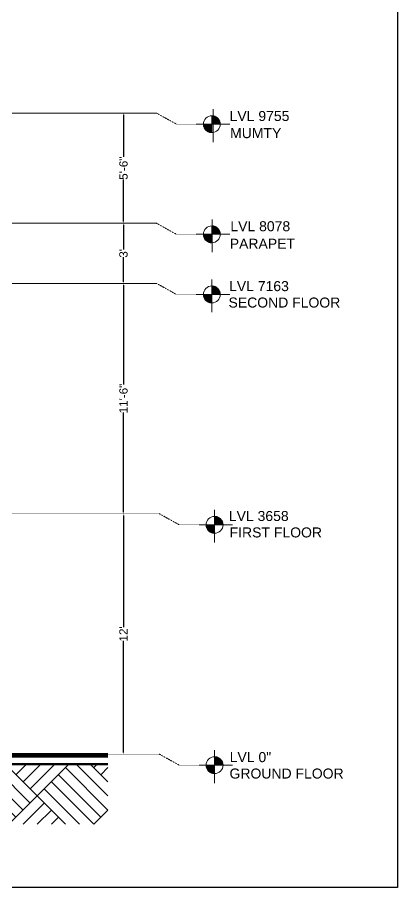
# Model space of a CAD drawing. Header units: inches. Extents: x -22123 to -20407, y -44696 to -43478.
# Drawn here: x -20635 to -20407, y -44696 to -44175 of the extents above; entities that cross this region are included whole.
import ezdxf

# ---------------------------------------------------------------- set-up
doc = ezdxf.new("R2010")
doc.units = ezdxf.units.IN
doc.header["$LTSCALE"] = 0.01
doc.header["$MEASUREMENT"] = 0
doc.header["$PDMODE"] = 3
doc.linetypes.add('DASHED2', pattern=[0.375, 0.25, -0.125])
doc.layers.add('\\M+5CCEE\\M+5B3E4', color=7, linetype='Continuous')
doc.layers.add('TEXT', color=7, linetype='Continuous')
doc.layers.add('A-HATCH', color=9, linetype='Continuous', lineweight=5)
doc.layers.add('wall', color=30, linetype='Continuous', lineweight=50)
doc.styles.get("Standard").update_dxf_attribs({"font": 'arial.ttf'})
doc.dimstyles.new('Standard$0', dxfattribs={"dimtxt": 9, "dimasz": 6, "dimexe": 0.0625, "dimexo": 0.0625, "dimgap": 0.09, "dimtad": 0, "dimdec": 4, "dimzin": 0, "dimdsep": 46, "dimlunit": 4, "dimtxsty": 'Standard', "dimcen": 0.09, "dimse1": 1, "dimse2": 1, "dimclrt": 256, "dimadec": 0, "dimazin": 0, "dimtfac": 1, "dimtdec": 4, "dimtofl": 0, "dimtmove": 0, "dimatfit": 1, "dimfxl": 1, "dimtolj": 1, "dimtzin": 0, "dimarcsym": 0})

# ---------------------------------------------------------------- blocks, each defined once
blk = doc.blocks.new('*D4')
at = {"layer": 'Defpoints', "color": 0, "transparency": 16777216}
for p in [(-20571.63, -44472.41), (-20571.63, -44472.41), (-20571.63, -44616.41)]:
    blk.add_point(p, dxfattribs=at)
at = {"layer": 'TEXT', "color": 0, "lineweight": -2, "transparency": 16777216}
for p, q in [((-20571.63, -44473.41), (-20571.63, -44540.31)), ((-20571.63, -44615.41), (-20571.63, -44548.51))]:
    blk.add_line(p, q, dxfattribs=at)
at = {"layer": 'TEXT', "color": 0, "transparency": 16777216}
for points in [[(-20571.8, -44473.41), (-20571.46, -44473.41), (-20571.63, -44472.41)], [(-20571.8, -44615.41), (-20571.46, -44615.41), (-20571.63, -44616.41)]]:
    blk.add_solid(points, dxfattribs=at)
at = {"layer": 'TEXT', "transparency": 16777216, "insert": (-20571.63, -44544.41), "char_height": 5, "attachment_point": 5, "rotation": 90}
blk.add_mtext("\\A1;12'", dxfattribs=at)
blk = doc.blocks.new('_ArchTick')
at = {"color": 0, "linetype": 'ByBlock', "const_width": 0.15}
blk.add_lwpolyline([(-0.5, -0.5), (0.5, 0.5)], dxfattribs=at)
blk = doc.blocks.new('*D5')
at = {"layer": 'Defpoints', "color": 0, "transparency": 16777216}
for p in [(-20571.63, -44334.41), (-20571.63, -44334.41), (-20571.63, -44472.41)]:
    blk.add_point(p, dxfattribs=at)
at = {"layer": 'TEXT', "color": 0, "lineweight": -2, "transparency": 16777216}
for p, q in [((-20571.63, -44335.41), (-20571.63, -44394.97)), ((-20571.63, -44471.41), (-20571.63, -44411.85))]:
    blk.add_line(p, q, dxfattribs=at)
at = {"layer": 'TEXT', "color": 0, "transparency": 16777216}
for points in [[(-20571.8, -44335.41), (-20571.46, -44335.41), (-20571.63, -44334.41)], [(-20571.8, -44471.41), (-20571.46, -44471.41), (-20571.63, -44472.41)]]:
    blk.add_solid(points, dxfattribs=at)
at = {"layer": 'TEXT', "transparency": 16777216, "insert": (-20571.63, -44403.41), "char_height": 5, "attachment_point": 5, "rotation": 90}
blk.add_mtext('\\A1;11\'-6"', dxfattribs=at)
blk = doc.blocks.new('*D240')
at = {"layer": 'Defpoints', "color": 0, "transparency": 16777216}
for p in [(-20571.63, -44298.41), (-20571.63, -44298.41), (-20571.63, -44334.41)]:
    blk.add_point(p, dxfattribs=at)
at = {"layer": 'TEXT', "color": 0, "lineweight": -2, "transparency": 16777216}
for p, q in [((-20571.63, -44299.41), (-20571.63, -44314.02)), ((-20571.63, -44333.41), (-20571.63, -44318.8))]:
    blk.add_line(p, q, dxfattribs=at)
at = {"layer": 'TEXT', "color": 0, "transparency": 16777216}
for points in [[(-20571.8, -44299.41), (-20571.46, -44299.41), (-20571.63, -44298.41)], [(-20571.8, -44333.41), (-20571.46, -44333.41), (-20571.63, -44334.41)]]:
    blk.add_solid(points, dxfattribs=at)
at = {"layer": 'TEXT', "transparency": 16777216, "insert": (-20571.63, -44316.41), "char_height": 5, "attachment_point": 5, "rotation": 90}
blk.add_mtext("\\A1;3'", dxfattribs=at)
blk = doc.blocks.new('*D241')
at = {"layer": 'Defpoints', "color": 0, "transparency": 16777216}
for p in [(-20571.63, -44232.41), (-20571.63, -44232.41), (-20571.63, -44298.41)]:
    blk.add_point(p, dxfattribs=at)
at = {"layer": 'TEXT', "color": 0, "lineweight": -2, "transparency": 16777216}
for p, q in [((-20571.63, -44233.41), (-20571.63, -44258.67)), ((-20571.63, -44297.41), (-20571.63, -44272.15))]:
    blk.add_line(p, q, dxfattribs=at)
at = {"layer": 'TEXT', "color": 0, "transparency": 16777216}
for points in [[(-20571.8, -44233.41), (-20571.46, -44233.41), (-20571.63, -44232.41)], [(-20571.8, -44297.41), (-20571.46, -44297.41), (-20571.63, -44298.41)]]:
    blk.add_solid(points, dxfattribs=at)
at = {"layer": 'TEXT', "transparency": 16777216, "insert": (-20571.63, -44265.41), "char_height": 5, "attachment_point": 5, "rotation": 90}
blk.add_mtext('\\A1;5\'-6"', dxfattribs=at)

msp = doc.modelspace()

# ---------------------------------------------------------------- hatches: boundary and pattern name
at = {"layer": '\\M+5CCEE\\M+5B3E4', "linetype": 'ByBlock', "lineweight": 0}
h = msp.add_hatch(dxfattribs=at)
h.set_pattern_fill('ANSI37', color=153)
h.set_pattern_definition([(45, (-25502.51265, -44948.31276), (-0.0883883476, 0.0883883476), []), (135, (-25502.51265, -44948.31276), (-0.0883883476, -0.0883883476), [])])
h.paths.add_polyline_path([(-20518.65496, -44244.08431), (-20518.65496, -44239.028), (-20523.71128, -44239.028, 0.414213562)])
h.paths.add_polyline_path([(-20513.59864, -44239.028, 0.414213562), (-20518.65496, -44233.97168), (-20518.65496, -44239.028)])
h = msp.add_hatch(dxfattribs=at)
h.set_pattern_fill('ANSI37', color=153)
h.set_pattern_definition([(45, (-25502.51265, -45014.31276), (-0.0883883476, 0.0883883476), []), (135, (-25502.51265, -45014.31276), (-0.0883883476, -0.0883883476), [])])
h.paths.add_polyline_path([(-20518.65496, -44310.08431), (-20518.65496, -44305.028), (-20523.71128, -44305.028, 0.414213562)])
h.paths.add_polyline_path([(-20513.59864, -44305.028, 0.414213562), (-20518.65496, -44299.97168), (-20518.65496, -44305.028)])
h = msp.add_hatch(dxfattribs=at)
h.set_pattern_fill('ANSI37', color=153)
h.set_pattern_definition([(45, (-25502.51265, -45050.31276), (-0.0883883476, 0.0883883476), []), (135, (-25502.51265, -45050.31276), (-0.0883883476, -0.0883883476), [])])
h.paths.add_polyline_path([(-20518.65496, -44346.08431), (-20518.65496, -44341.028), (-20523.71128, -44341.028, 0.414213562)])
h.paths.add_polyline_path([(-20513.59864, -44341.028, 0.414213562), (-20518.65496, -44335.97168), (-20518.65496, -44341.028)])
h = msp.add_hatch(dxfattribs=at)
h.set_pattern_fill('ANSI37', color=153)
h.set_pattern_definition([(45, (-25500.85904, -45188.31276), (-0.0883883476, 0.0883883476), []), (135, (-25500.85904, -45188.31276), (-0.0883883476, -0.0883883476), [])])
h.paths.add_polyline_path([(-20517.00135, -44484.08431), (-20517.00135, -44479.028), (-20522.05767, -44479.028, 0.414213562)])
h.paths.add_polyline_path([(-20511.94503, -44479.028, 0.414213562), (-20517.00135, -44473.97168), (-20517.00135, -44479.028)])
h = msp.add_hatch(dxfattribs=at)
h.set_pattern_fill('ANSI37', color=153)
h.set_pattern_definition([(45, (-25500.85904, -45332.31276), (-0.0883883476, 0.0883883476), []), (135, (-25500.85904, -45332.31276), (-0.0883883476, -0.0883883476), [])])
h.paths.add_polyline_path([(-20517.00135, -44628.08431), (-20517.00135, -44623.028), (-20522.05767, -44623.028, 0.414213562)])
h.paths.add_polyline_path([(-20511.94503, -44623.028, 0.414213562), (-20517.00135, -44617.97168), (-20517.00135, -44623.028)])
at = {"layer": 'A-HATCH'}
h = msp.add_hatch(dxfattribs=at)
h.set_pattern_fill('AR-PARQ1', color=256, scale=3, angle=45)
h.set_pattern_definition([(135, (-41777.238, -37539.327), (-50.91169, 4e-15), [36, -36]), (135, (-41772.995, -37535.084), (-50.91169, 4e-15), [36, -36]), (135, (-41768.753, -37530.84), (-50.91169, 4e-15), [36, -36]), (135, (-41764.51, -37526.6), (-50.91169, 4e-15), [36, -36]), (135, (-41760.267, -37522.356), (-50.91169, 4e-15), [36, -36]), (135, (-41756.025, -37518.114), (-50.91169, 4e-15), [36, -36]), (135, (-41751.782, -37513.87), (-50.91169, 4e-15), [36, -36]), (45, (-41802.694, -37513.87), (50.91169, -4e-15), [36, -36]), (45, (-41806.936, -37509.63), (50.91169, -4e-15), [36, -36]), (45, (-41811.18, -37505.386), (50.91169, -4e-15), [36, -36]), (45, (-41815.42, -37501.143), (50.91169, -4e-15), [36, -36]), (45, (-41819.664, -37496.9), (50.91169, -4e-15), [36, -36]), (45, (-41823.907, -37492.658), (50.91169, -4e-15), [36, -36]), (45, (-41828.15, -37488.415), (50.91169, -4e-15), [36, -36])])
h.paths.add_polyline_path([(-20580.97483, -44622.41047), (-20659.45668, -44622.41047), (-20659.45668, -44635.41047), (-20660.62933, -44635.41047), (-20660.62933, -44638.70875), (-20665.70836, -44632.11218), (-20665.70836, -44635.41047), (-20668.45668, -44635.41047), (-20668.45668, -44622.41047), (-20788.45668, -44622.41047), (-20788.45668, -44635.41047), (-20789.62933, -44635.41047), (-20789.62933, -44638.70875), (-20794.70836, -44632.11218), (-20794.70836, -44635.41047), (-20797.45668, -44635.41047), (-20797.45668, -44622.41047), (-20930.95668, -44622.41047), (-20930.95668, -44635.41047), (-20932.12933, -44635.41047), (-20932.12933, -44638.70875), (-20937.20836, -44632.11218), (-20937.20836, -44635.41047), (-20939.95668, -44635.41047), (-20939.95668, -44622.41047), (-21068.95668, -44622.41047), (-21068.95668, -44635.41047), (-21070.12933, -44635.41047), (-21070.12933, -44638.70875), (-21075.20836, -44632.11218), (-21075.20836, -44635.41047), (-21077.95668, -44635.41047), (-21077.95668, -44622.41047), (-21106.45668, -44622.41047), (-21106.45668, -44635.41047), (-21107.62933, -44635.41047), (-21107.62933, -44638.70875), (-21112.70836, -44632.11218), (-21112.70836, -44635.41047), (-21115.45668, -44635.41047), (-21115.45668, -44622.41047), (-21225.56542, -44622.41047), (-21225.56542, -44658.41047), (-20580.97483, -44658.41047)])

# ---------------------------------------------------------------- linework, layer by layer
at = {"layer": '\\M+5CCEE\\M+5B3E4', "color": 153, "linetype": 'ByBlock', "lineweight": 0}
for p, q in [((-20517.94598, -44230.06968), (-20517.94598, -44249.73464)), ((-20507.89515, -44239.028), (-20527.99681, -44239.028)), ((-20518.53954, -44296.06968), (-20518.53954, -44315.73464)), ((-20507.89515, -44305.028), (-20527.99681, -44305.028)), ((-20518.65496, -44332.06968), (-20518.65496, -44351.73464)), ((-20507.89515, -44341.028), (-20527.99681, -44341.028)), ((-20517.00135, -44470.06968), (-20517.00135, -44489.73464)), ((-20506.24154, -44479.028), (-20526.3432, -44479.028)), ((-20517.00135, -44614.06968), (-20517.00135, -44633.73464)), ((-20506.24154, -44623.028), (-20526.3432, -44623.028))]:
    msp.add_line(p, q, dxfattribs=at)
at = {"layer": '\\M+5CCEE\\M+5B3E4', "color": 153, "linetype": 'DASHED2', "lineweight": 0}
for p, q in [((-20640.59953, -44232.41047), (-20551.80302, -44232.41047)), ((-20551.80302, -44232.41047), (-20539.90173, -44239.028)), ((-20539.90173, -44239.028), (-20527.73251, -44239.028)), ((-20640.59953, -44298.41047), (-20551.80302, -44298.41047)), ((-20551.80302, -44298.41047), (-20539.90173, -44305.028)), ((-20539.90173, -44305.028), (-20527.73251, -44305.028)), ((-20640.59953, -44334.41047), (-20551.80302, -44334.41047)), ((-20551.80302, -44334.41047), (-20539.90173, -44341.028)), ((-20539.90173, -44341.028), (-20527.73251, -44341.028)), ((-20659.45668, -44472.41047), (-20550.14941, -44472.41047)), ((-20659.45668, -44472.41047), (-20550.14941, -44472.41047)), ((-20550.14941, -44472.41047), (-20538.24812, -44479.028)), ((-20538.24812, -44479.028), (-20526.0789, -44479.028)), ((-20659.45668, -44616.41047), (-20550.14941, -44616.41047)), ((-20550.14941, -44616.41047), (-20538.24812, -44623.028)), ((-20538.24812, -44623.028), (-20526.0789, -44623.028))]:
    msp.add_line(p, q, dxfattribs=at)
at = {"layer": '\\M+5CCEE\\M+5B3E4', "color": 153, "linetype": 'ByBlock', "lineweight": 0}
for centre in [(-20518.65496, -44239.028), (-20518.65496, -44305.028), (-20518.65496, -44341.028), (-20517.00135, -44479.028), (-20517.00135, -44623.028)]:
    msp.add_circle(centre, 5.05632, dxfattribs=at)
at = {"layer": 'TEXT'}
msp.add_lwpolyline([(-22122.54174, -43477.96482), (-20407.20715, -43477.96482), (-20407.20715, -44696.37943), (-22122.54174, -44696.37943)], close=True, dxfattribs=at)
at = {"layer": 'wall'}
for p, q in [((-20659.45668, -44616.41047), (-20580.97483, -44616.41047)), ((-20659.45668, -44617.91047), (-20580.97483, -44617.91047)), ((-20659.45668, -44622.41047), (-20580.97483, -44622.41047))]:
    msp.add_line(p, q, dxfattribs=at)

# ---------------------------------------------------------------- texts
at = {"layer": 'TEXT', "char_height": 6, "attachment_point": 3}
for s, insert, width in [('  LVL 9755', (-20472.10684, -44231.13762), 49.8732108), ('MUMTY', (-20476.9474, -44241.39927), 108.7280101), ('  LVL 8078', (-20471.64368, -44297.19158), 49.8732108), ('PARAPET', (-20468.76411, -44307.65228), 108.7280101), ('  LVL 7163', (-20472.43137, -44333.06152), 49.8732108), ('SECOND FLOOR', (-20441.59558, -44342.89598), 108.7280101), ('  LVL 3658', (-20472.55078, -44470.77813), 49.8732108), ('FIRST FLOOR', (-20452.56554, -44480.6126), 108.7280101), ('  LVL 0"', (-20483.05157, -44615.21119), 49.8732108), ('GROUND FLOOR', (-20439.58934, -44625.04566), 108.7280101)]:
    msp.add_mtext(s, dxfattribs=dict(at, insert=insert, width=width))

# ---------------------------------------------------------------- dimensions: what is measured, and where the dimension line sits
at = {"layer": 'TEXT'}
for base, p1, p2, picture, middle in [((-20571.63036, -44232.41047), (-20571.63036, -44298.41047), (-20571.63036, -44232.41047), '*D241', (-20571.63036, -44265.41047)), ((-20571.63036, -44298.41047), (-20571.63036, -44334.41047), (-20571.63036, -44298.41047), '*D240', (-20571.63036, -44316.41047)), ((-20571.63036, -44334.41047), (-20571.63036, -44472.41047), (-20571.63036, -44334.41047), '*D5', (-20571.63036, -44403.41047)), ((-20571.63036, -44472.41047), (-20571.63036, -44616.41047), (-20571.63036, -44472.41047), '*D4', (-20571.63036, -44544.41047))]:
    dim = msp.add_linear_dim(base=base, p1=p1, p2=p2, angle=90, dimstyle='Standard$0', override={"dimtxt": 5, "dimasz": 1, "dimldrblk": 'ArchTick', "dimfxl": 0.18}, dxfattribs=at)
    dim.commit()
    dim.dimension.update_dxf_attribs({"geometry": picture, "text_midpoint": middle})

doc.saveas('drawing.dxf')
